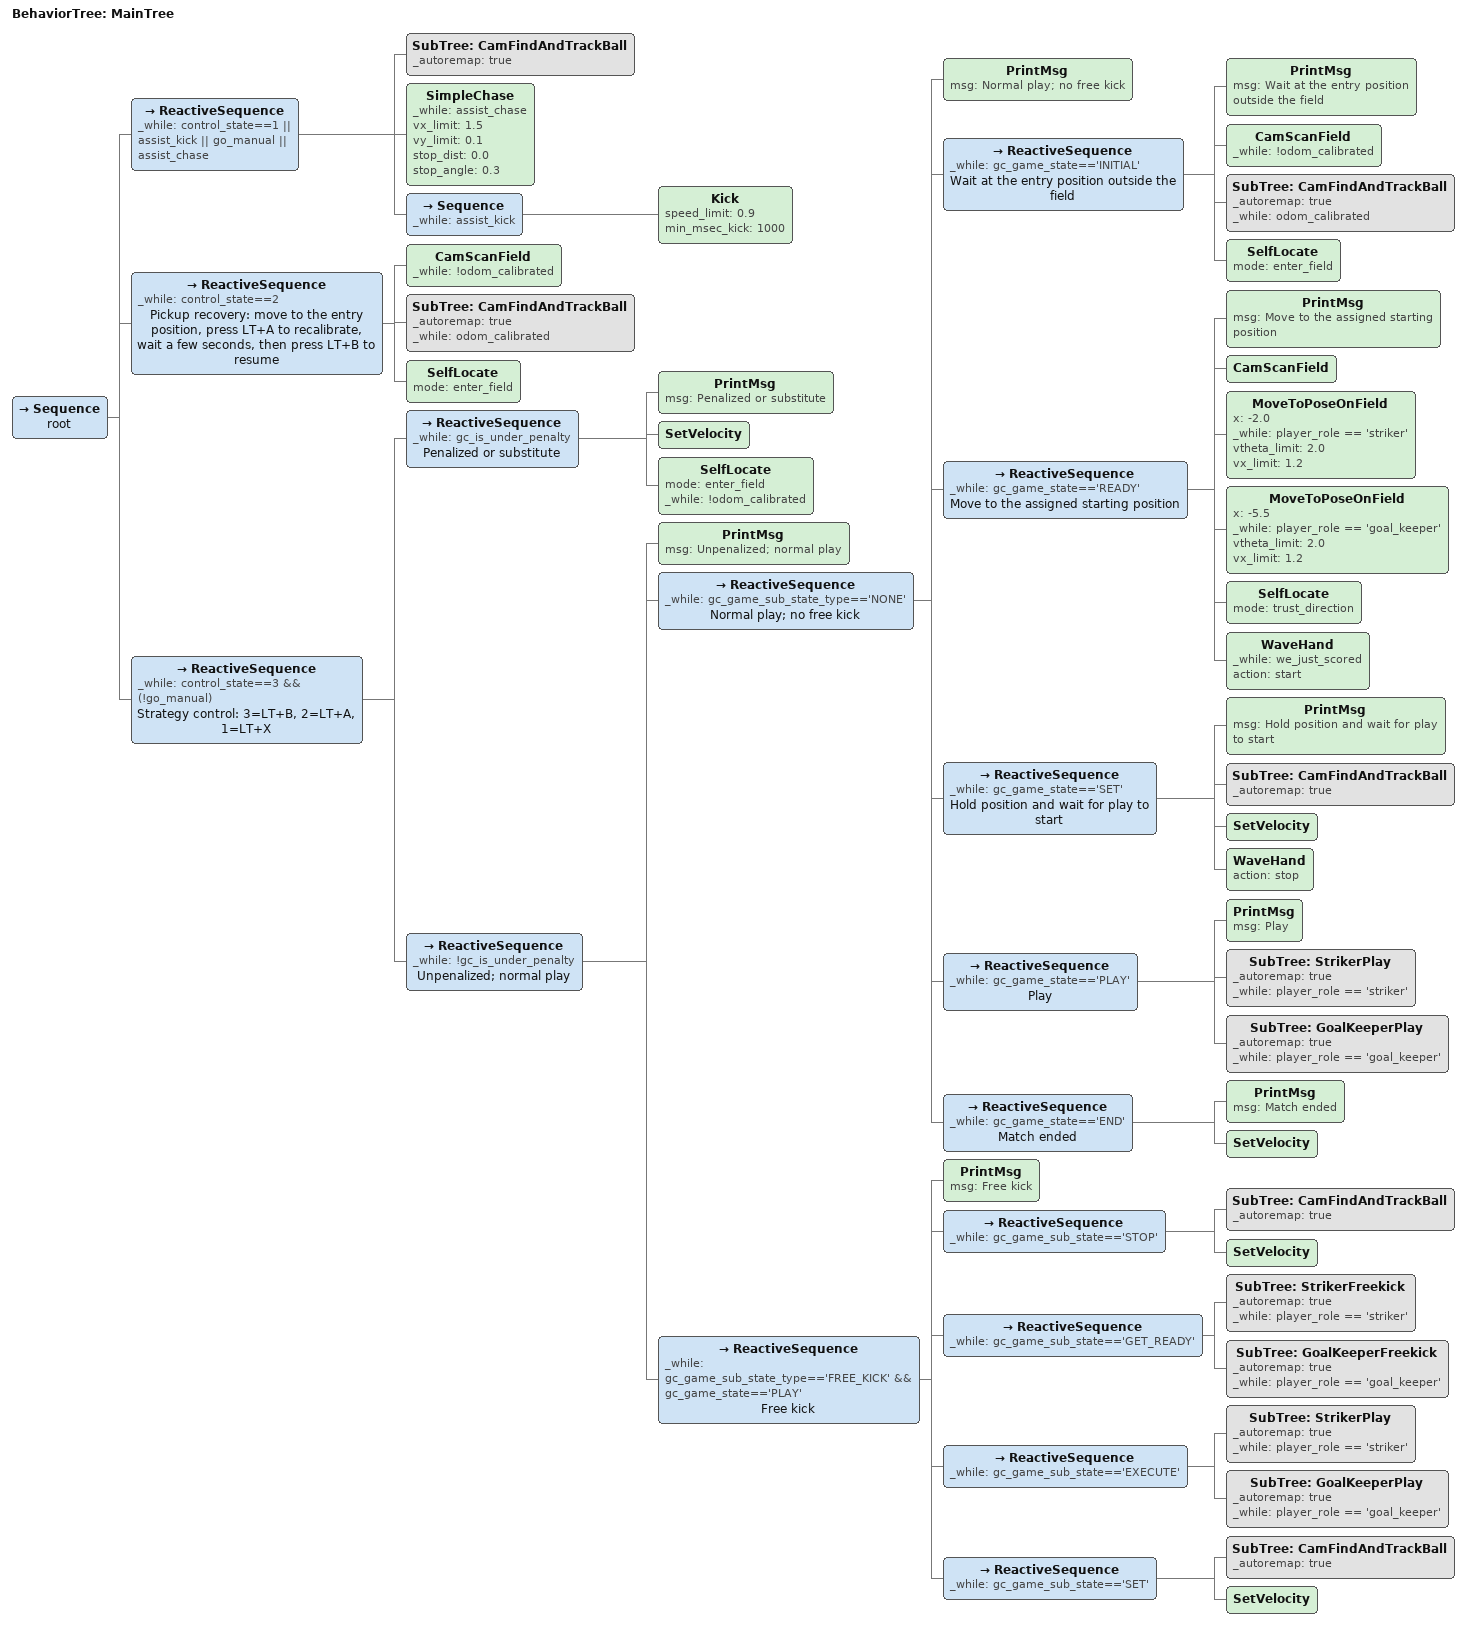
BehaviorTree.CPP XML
<!-- AI match demonstration with manual takeover; strict rule compliance is not required. -->

<root BTCPP_format="4">
    <include path="./subtrees/subtree_cam_find_and_track_ball.xml" />
    <include path="./subtrees/subtree_striker_play.xml" />
    <include path="./subtrees/subtree_goal_keeper_play.xml" />
    <include path="./subtrees/subtree_striker_freekick.xml" />
    <include path="./subtrees/subtree_goal_keeper_freekick.xml" />
    <BehaviorTree ID="MainTree">
        <Sequence name="root">
            <ReactiveSequence _while="control_state==1 || assist_kick || go_manual || assist_chase" >
               <SubTree ID="CamFindAndTrackBall" _autoremap="true" />
               <SimpleChase _while="assist_chase" vx_limit="1.5" vy_limit="0.1" stop_dist="0.0" stop_angle="0.3" />
               <Sequence _while="assist_kick">
                  <Kick speed_limit="0.9" min_msec_kick="1000"/>
               </Sequence>
            </ReactiveSequence>

            <ReactiveSequence _while="control_state==2" name="Pickup recovery: move to the entry position, press LT+A to recalibrate, wait a few seconds, then press LT+B to resume">
                <CamScanField  _while="!odom_calibrated"/>
                <SubTree ID="CamFindAndTrackBall" _autoremap="true" _while="odom_calibrated" />
                <SelfLocate mode="enter_field" />
            </ReactiveSequence>

            <ReactiveSequence _while="control_state==3 &amp;&amp; (!go_manual)" name="Strategy control: 3=LT+B, 2=LT+A, 1=LT+X">

                <ReactiveSequence _while="gc_is_under_penalty" name="Penalized or substitute">
                    <PrintMsg msg="Penalized or substitute"/>
                    <SetVelocity />
                    <SelfLocate mode="enter_field" _while="!odom_calibrated" />
                </ReactiveSequence>

                <ReactiveSequence _while="!gc_is_under_penalty" name="Unpenalized; normal play">
                    <PrintMsg msg="Unpenalized; normal play"/>
                    <ReactiveSequence _while="gc_game_sub_state_type=='NONE'" name="Normal play; no free kick">
                        <PrintMsg msg="Normal play; no free kick"/>

                        <ReactiveSequence _while="gc_game_state=='INITIAL'" name="Wait at the entry position outside the field">
                            <PrintMsg msg="Wait at the entry position outside the field"/>
                            <CamScanField _while="!odom_calibrated"/>
                            <SubTree ID="CamFindAndTrackBall" _autoremap="true" _while="odom_calibrated" />
                            <SelfLocate mode="enter_field" />
                        </ReactiveSequence>

                        <ReactiveSequence _while="gc_game_state=='READY'" name="Move to the assigned starting position">
                            <PrintMsg msg="Move to the assigned starting position"/>
                            <CamScanField />
                            <MoveToPoseOnField x="-2.0" _while="player_role == 'striker'" vtheta_limit="2.0"  vx_limit="1.2" />
                            <MoveToPoseOnField x="-5.5" _while="player_role == 'goal_keeper'" vtheta_limit="2.0"  vx_limit="1.2" />
                            <SelfLocate mode="trust_direction" />
                            <WaveHand _while="we_just_scored" action="start" />
                        </ReactiveSequence>

                        <ReactiveSequence _while="gc_game_state=='SET'" name="Hold position and wait for play to start">
                            <PrintMsg msg="Hold position and wait for play to start"/>
                            <SubTree ID="CamFindAndTrackBall" _autoremap="true" />
                            <SetVelocity />
                            <WaveHand action="stop" />
                        </ReactiveSequence>

                        <ReactiveSequence _while="gc_game_state=='PLAY'" name="Play">
                            <PrintMsg msg="Play"/>
                            <SubTree ID="StrikerPlay" _autoremap="true" _while="player_role == 'striker'" />
                            <SubTree ID="GoalKeeperPlay" _autoremap="true" _while="player_role == 'goal_keeper'" />
                        </ReactiveSequence>

                        <ReactiveSequence _while="gc_game_state=='END'" name="Match ended">
                            <PrintMsg msg="Match ended"/>
                            <SetVelocity />
                        </ReactiveSequence>

                    </ReactiveSequence>

                    <ReactiveSequence _while="gc_game_sub_state_type=='FREE_KICK' &amp;&amp; gc_game_state=='PLAY'" name="Free kick">
                        <PrintMsg msg="Free kick"/>
                        <ReactiveSequence _while="gc_game_sub_state=='STOP'">
                            <SubTree ID="CamFindAndTrackBall" _autoremap="true" />
                            <SetVelocity />
                        </ReactiveSequence>
                        <ReactiveSequence _while="gc_game_sub_state=='GET_READY'">
                            <SubTree ID="StrikerFreekick" _autoremap="true" _while="player_role == 'striker'" />
                            <SubTree ID="GoalKeeperFreekick" _autoremap="true" _while="player_role == 'goal_keeper'"/>
                        </ReactiveSequence>
                        <ReactiveSequence _while="gc_game_sub_state=='EXECUTE'">
                            <SubTree ID="StrikerPlay" _autoremap="true" _while="player_role == 'striker'" />
                            <SubTree ID="GoalKeeperPlay" _autoremap="true" _while="player_role == 'goal_keeper'" />
                        </ReactiveSequence>
                        <ReactiveSequence _while="gc_game_sub_state=='SET'">
                            <SubTree ID="CamFindAndTrackBall" _autoremap="true" />
                            <SetVelocity />
                        </ReactiveSequence>
                    </ReactiveSequence>

                </ReactiveSequence>

            </ReactiveSequence>
        </Sequence>
    </BehaviorTree>
</root>
